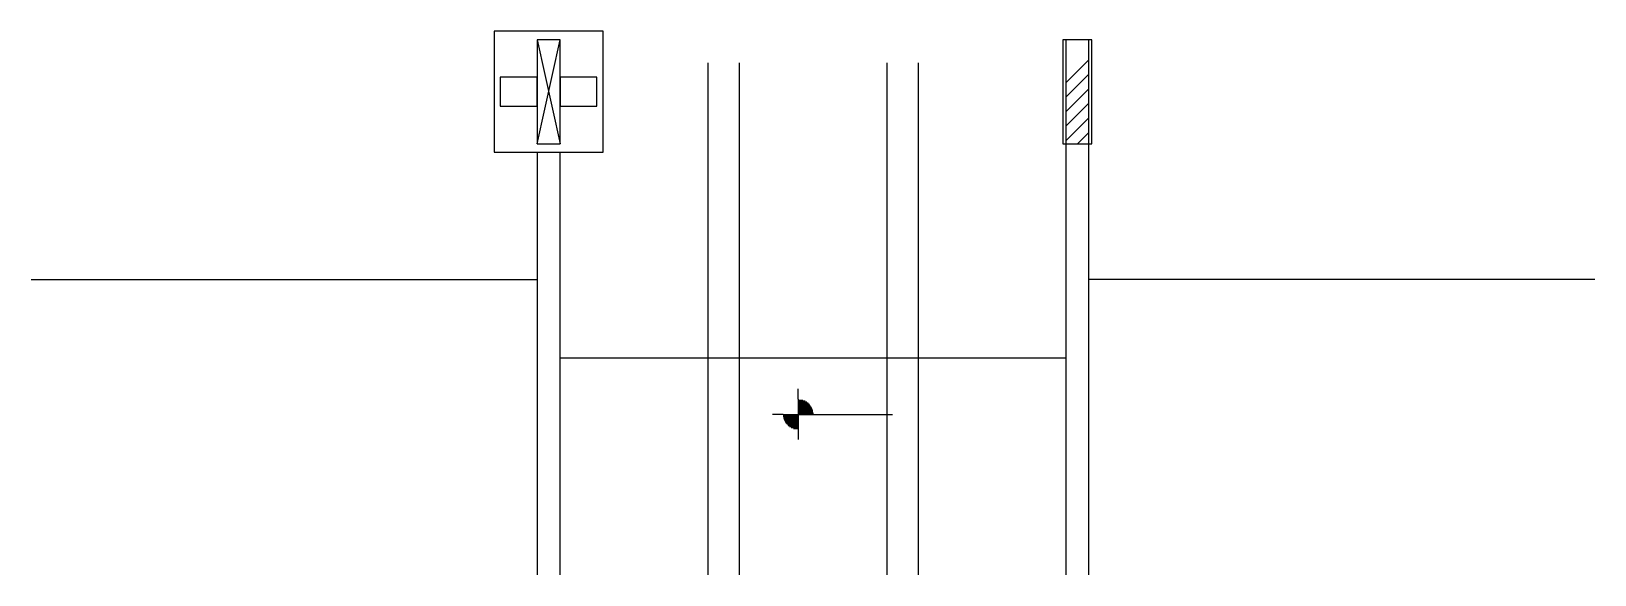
# Model space of a CAD drawing. Header units: metres. Extents: x 4701 to 5993, y 2084 to 2533.
import ezdxf

# ---------------------------------------------------------------- set-up
doc = ezdxf.new("R2010")
doc.units = ezdxf.units.M
for name, color, linetype in [('1', 7, 'Continuous'), ('3', 7, 'Continuous'), ('7', 7, 'Continuous'), ('Painéis', 7, 'Continuous')]:
    doc.layers.add(name, color=color, linetype=linetype)

msp = doc.modelspace()

# ---------------------------------------------------------------- linework, layer by layer
at = {"layer": '1', "color": 7, "lineweight": 25}
for p, q in [((5119.2, 2440.2), (5138.2, 2526.2)), ((5119.2, 2526.2), (5138.2, 2440.2))]:
    msp.add_line(p, q, dxfattribs=at)
at = {"layer": '3', "color": 7, "lineweight": 25}
for p, q in [((5556.2, 2490.7), (5575.2, 2509.7)), ((5556.2, 2478.7), (5575.2, 2497.7)), ((5556.2, 2466.7), (5575.2, 2485.7)), ((5556.2, 2454.7), (5575.2, 2473.7)), ((5556.2, 2442.6), (5575.2, 2461.6)), ((5565.7, 2440.2), (5575.2, 2449.6)), ((5335, 2229.1), (5335, 2237.7)), ((5335, 2229.1), (5335, 2204.1)), ((5335, 2228.5), (5338.8, 2228.5)), ((5335, 2227.7), (5340.7, 2227.7)), ((5335, 2226.9), (5342, 2226.9)), ((5335, 2226.1), (5343.1, 2226.1)), ((5335, 2225.3), (5343.9, 2225.3)), ((5335, 2224.5), (5344.6, 2224.5)), ((5335, 2223.7), (5345.2, 2223.7)), ((5335, 2222.9), (5345.7, 2222.9)), ((5335, 2222.1), (5346.2, 2222.1)), ((5322.5, 2216.6), (5313.7, 2216.6)), ((5322.5, 2216.6), (5347.5, 2216.6)), ((5335, 2215.8), (5322.5, 2215.8)), ((5335, 2215), (5322.6, 2215)), ((5335, 2214.2), (5322.7, 2214.2)), ((5335, 2213.4), (5322.9, 2213.4)), ((5335, 2212.6), (5323.1, 2212.6)), ((5335, 2211.8), (5323.4, 2211.8)), ((5335, 2211), (5323.8, 2211)), ((5335, 2210.2), (5324.2, 2210.2)), ((5335, 2209.5), (5324.7, 2209.5)), ((5335, 2221.3), (5346.5, 2221.3)), ((5335, 2220.6), (5346.8, 2220.6)), ((5335, 2219.8), (5347, 2219.8)), ((5335, 2219), (5347.2, 2219)), ((5335, 2218.2), (5347.4, 2218.2)), ((5335, 2217.4), (5347.5, 2217.4)), ((5347.5, 2216.6), (5412.8, 2216.6)), ((5335, 2208.7), (5325.3, 2208.7)), ((5335, 2207.9), (5326, 2207.9)), ((5335, 2207.1), (5326.8, 2207.1)), ((5335, 2206.3), (5327.9, 2206.3)), ((5335, 2205.5), (5329.2, 2205.5)), ((5335, 2204.7), (5331.1, 2204.7)), ((5335, 2204.1), (5335, 2195.9))]:
    msp.add_line(p, q, dxfattribs=at)
for points in [[(5083.7, 2433.2), (5173.7, 2433.2), (5173.7, 2533.2), (5083.7, 2533.2), (5083.7, 2433.2)], [(5119.2, 2433.2), (5119.2, 2084.2)], [(5138.2, 2084.2), (5138.2, 2433.2)], [(5556.2, 2440.2), (5556.2, 2084.2)], [(5575.2, 2084.2), (5575.2, 2440.2)]]:
    msp.add_lwpolyline(points, dxfattribs=at)
at = {"layer": '7', "color": 7, "lineweight": 25}
for points in [[(5119.2, 2440.2), (5138.2, 2440.2), (5138.2, 2526.2), (5119.2, 2526.2), (5119.2, 2440.2)], [(5553.7, 2440.2), (5577.7, 2440.2), (5577.7, 2526.2), (5553.7, 2526.2), (5553.7, 2440.2)], [(5556.2, 2440.2), (5575.2, 2440.2), (5575.2, 2526.2), (5556.2, 2526.2), (5556.2, 2440.2)], [(5119.2, 2495.2), (5088.7, 2495.2), (5088.7, 2471.2), (5119.2, 2471.2), (5119.2, 2495.2)], [(5168.7, 2495.2), (5138.2, 2495.2), (5138.2, 2471.2), (5168.7, 2471.2), (5168.7, 2495.2)]]:
    msp.add_lwpolyline(points, dxfattribs=at)
at = {"layer": 'Painéis', "color": 7, "lineweight": 25}
for p, q in [((5260.2, 2507.2), (5260.2, 2084.2)), ((5286.2, 2507.2), (5286.2, 2084.2)), ((5408.2, 2507.2), (5408.2, 2084.2)), ((5434.2, 2507.2), (5434.2, 2084.2)), ((4701.2, 2328.2), (5119.2, 2328.2)), ((5993.2, 2328.2), (5575.2, 2328.2)), ((5556.1, 2263.2), (5138.1, 2263.2))]:
    msp.add_line(p, q, dxfattribs=at)

doc.saveas('drawing.dxf')
